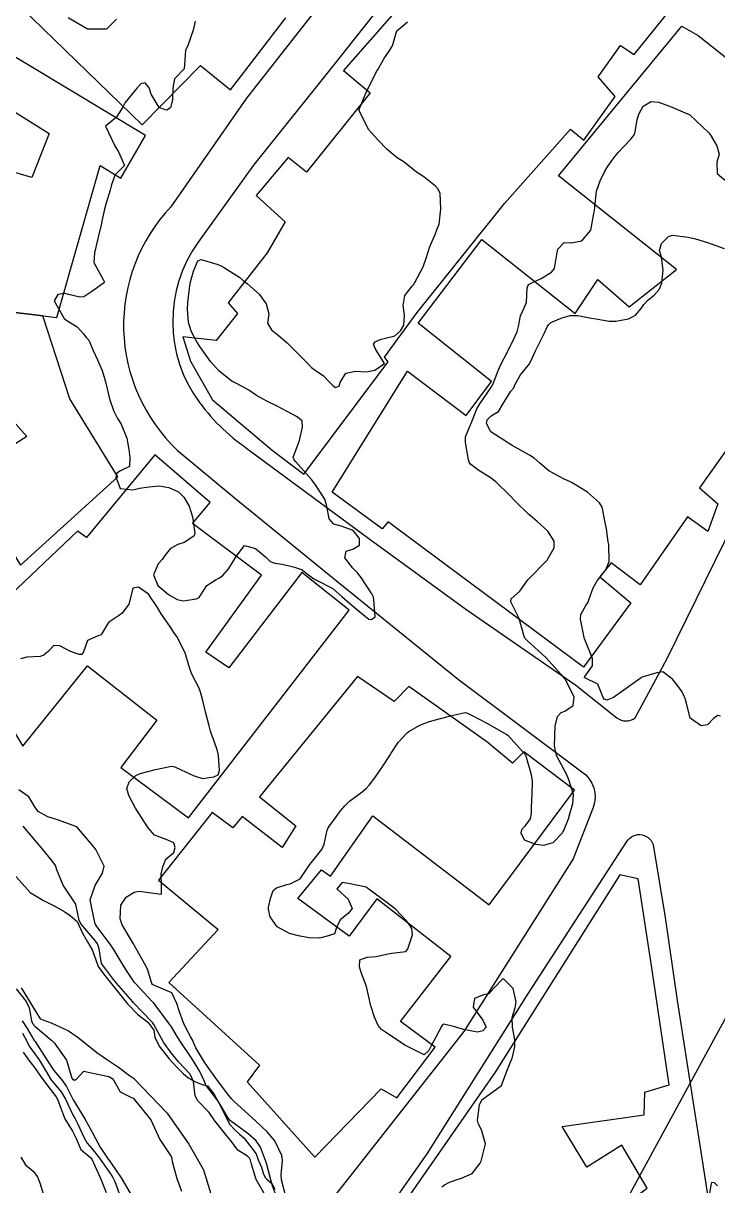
# Model space of a CAD drawing. Header units: metres. Extents: x 318500 to 325275, y 7408834 to 7428799.
# Drawn here: x 320655.9 to 320727.3, y 7409980.9 to 7410100.4 of the extents above; entities that cross this region are included whole.
import ezdxf

# ---------------------------------------------------------------- set-up
doc = ezdxf.new("R2010")
doc.units = ezdxf.units.M
doc.header["$MEASUREMENT"] = 0
doc.linetypes.add('CONTINUO', pattern=[0])
for name, color, linetype in [('Curvas de Nivel 1m', 11, 'Continuous'), ('Curvas de Nivel 5m', 15, 'Continuous'), ('Edificações', 30, 'Continuous'), ('Hidrografia', 140, 'Continuous'), ('Linha Férrea', 20, 'Continuous'), ('TEXTO', 45, 'Continuous'), ('Vias Primárias', 230, 'Continuous')]:
    doc.layers.add(name, color=color, linetype=linetype)

msp = doc.modelspace()

# ---------------------------------------------------------------- linework, layer by layer
at = {"layer": 'Curvas de Nivel 1m', "flags": 128}
for points, elevation in [([(320673.57, 7410100.61), (320673.34, 7410099.69), (320672.76, 7410098), (320672.6, 7410097.7), (320672.56, 7410097.59), (320672.43, 7410095.7), (320671.43, 7410094.7), (320671.25, 7410093.72), (320671.22, 7410092.55), (320671.04, 7410091.72), (320670.64, 7410091.46), (320670.38, 7410091.52), (320669.87, 7410091.74), (320669.03, 7410093.1), (320668.82, 7410093.75), (320668.41, 7410094.27), (320667.98, 7410094.18), (320667.6, 7410093.76), (320666.38, 7410092.25), (320666.11, 7410091.78), (320665.44, 7410090.71), (320664.35, 7410089.81), (320665.29, 7410087.8), (320665.69, 7410087.17), (320666.3, 7410085.78), (320665.31, 7410084.77), (320664.96, 7410083.8), (320664.82, 7410083.24), (320664.37, 7410081.81), (320664.23, 7410081.3), (320663.98, 7410080.06), (320663.94, 7410079.81), (320663.6, 7410078.42), (320663.45, 7410077.82), (320663.2, 7410076.8), (320663.15, 7410075.82), (320664.14, 7410073.98), (320664.19, 7410073.86), (320664.2, 7410073.81), (320664.2, 7410073.75), (320664.14, 7410073.69), (320663.04, 7410072.9), (320662.12, 7410072.29), (320661.69, 7410072.26), (320660.12, 7410072.61), (320659.45, 7410072.54), (320659.06, 7410071.88), (320660.08, 7410070.07), (320660.36, 7410069.86), (320661.44, 7410069.21), (320662.07, 7410068.48), (320662.36, 7410068.12), (320662.63, 7410067.82), (320663.08, 7410066.77), (320663.52, 7410065.81), (320664.01, 7410064.71), (320664.29, 7410063.8), (320664.39, 7410063.41), (320664.76, 7410061.79), (320665.16, 7410060.59), (320665.57, 7410059.78), (320665.94, 7410059.21), (320666.55, 7410057.77), (320666.74, 7410056.59), (320666.86, 7410055.77), (320666.8, 7410054.85), (320665.88, 7410054.42), (320665.5, 7410054.16), (320665.41, 7410053.78), (320665.85, 7410052.59), (320667.14, 7410052.47), (320667.85, 7410052.64), (320668.83, 7410052.77), (320669.86, 7410052.85), (320670.85, 7410052.71), (320671.85, 7410052.25), (320672.4, 7410051.69), (320672.94, 7410050.79), (320673.3, 7410049.68), (320673.51, 7410047.96), (320673.43, 7410047.68), (320672.42, 7410047.05), (320671.78, 7410046.85), (320671.04, 7410046.43), (320670.45, 7410045.71), (320670.18, 7410045.29), (320669.75, 7410044.84), (320669.28, 7410043.73), (320669.72, 7410042.62), (320670.81, 7410041.71), (320671.7, 7410041.18), (320672.33, 7410041.06), (320673.7, 7410041.27), (320673.97, 7410041.4), (320674.14, 7410041.66), (320674.75, 7410042.63), (320675.73, 7410043.24), (320676, 7410043.37), (320676.37, 7410043.63), (320677.01, 7410044.36), (320677.76, 7410045.62), (320678.64, 7410046.74), (320679.77, 7410046.42), (320680.77, 7410045.57), (320681.27, 7410045.08), (320681.75, 7410044.93), (320682.49, 7410044.82), (320683.75, 7410044.51), (320684.48, 7410044.26), (320685.49, 7410043.51), (320685.74, 7410043.31), (320686.11, 7410043.13), (320687.72, 7410042.3), (320688.66, 7410041.47), (320689.7, 7410040.58), (320691.07, 7410039.44), (320691.41, 7410039.16), (320691.68, 7410039.13), (320692.04, 7410039.42), (320691.93, 7410041.2), (320691.87, 7410041.43), (320691.71, 7410041.76), (320690.63, 7410043.45), (320690.23, 7410043.94), (320689.75, 7410044.4), (320688.94, 7410045.47), (320689.09, 7410046.15), (320689.77, 7410046.37), (320690.46, 7410046.77), (320690.46, 7410047.45), (320689.8, 7410048.27), (320688.55, 7410048.73), (320687.81, 7410048.94), (320687.33, 7410049.49), (320687.1, 7410050.76), (320686.89, 7410051.49), (320685.86, 7410053.07), (320685.51, 7410053.52), (320683.9, 7410055.34), (320683.72, 7410055.54), (320683.62, 7410055.82), (320683.91, 7410056.54), (320684.27, 7410057.53), (320684.59, 7410058.88), (320684.56, 7410059.53), (320683.96, 7410059.99), (320683.02, 7410060.49), (320681.97, 7410061.06), (320680.93, 7410061.58), (320680.29, 7410061.9), (320679.98, 7410062.09), (320679.08, 7410062.69), (320678, 7410063.26), (320677.34, 7410063.63), (320676.02, 7410064.65), (320675.13, 7410065.65), (320674.05, 7410067.17), (320673.74, 7410067.67), (320673.15, 7410068.76), (320672.88, 7410069.69), (320672.76, 7410071.03), (320672.8, 7410071.69), (320672.94, 7410072.87), (320673.04, 7410073.69), (320673.4, 7410074.93), (320673.68, 7410075.68), (320673.84, 7410076), (320674.17, 7410076.11), (320675.8, 7410075.65), (320676.06, 7410075.54), (320676.16, 7410075.49), (320676.48, 7410075.32), (320678.15, 7410074.27), (320678.5, 7410073.97), (320678.94, 7410073.61), (320680.12, 7410072.57), (320680.84, 7410071.58), (320681.13, 7410070.54), (320681, 7410069.58), (320681.41, 7410068.9), (320682.07, 7410068.36), (320683.01, 7410067.55), (320684.04, 7410066.54), (320685.03, 7410065.52), (320685.52, 7410065.02), (320686.02, 7410064.63), (320686.7, 7410064.19), (320687.4, 7410063.49), (320687.69, 7410063.17), (320687.99, 7410062.97), (320688.36, 7410063.12), (320688.46, 7410063.48), (320689.03, 7410064.45), (320690.02, 7410064.64), (320691.15, 7410064.58), (320692.02, 7410064.74), (320693.03, 7410065.42), (320692.05, 7410066.99), (320691.88, 7410067.43), (320692.06, 7410067.67), (320692.56, 7410067.91), (320694.07, 7410068.29), (320694.67, 7410068.79), (320695.01, 7410069.39), (320695.08, 7410070.4), (320694.92, 7410071.39), (320695.09, 7410072.43), (320695.86, 7410073.38), (320695.99, 7410073.53), (320696.14, 7410073.75), (320696.99, 7410075.37), (320697.29, 7410076.24), (320697.64, 7410077.36), (320697.8, 7410077.76), (320698.21, 7410078.7), (320698.39, 7410079.18), (320698.46, 7410079.35), (320698.63, 7410079.75), (320698.81, 7410081.34), (320698.72, 7410082.89), (320698.53, 7410083.35), (320698.27, 7410083.67), (320697.04, 7410084.62), (320696.3, 7410085.11), (320695.94, 7410085.39), (320695.02, 7410086.11), (320694.31, 7410086.56), (320693.3, 7410087.42), (320692.33, 7410088.42), (320691.4, 7410089.44), (320690.38, 7410091.46), (320691.2, 7410093.45), (320691.62, 7410094.24), (320692.2, 7410095.43), (320692.28, 7410095.58), (320692.44, 7410095.83), (320693.02, 7410096.85), (320693.44, 7410097.42), (320693.82, 7410098.07), (320694.2, 7410099.41), (320694.29, 7410099.6), (320694.49, 7410099.8), (320695.36, 7410100.54)], 737), ([(320660.5, 7410101), (320662.48, 7410099.83), (320664.48, 7410099.81), (320665.47, 7410100.82)], 737), ([(320698.9, 7409980.83), (320699.18, 7409981.05), (320699.69, 7409981.31), (320700.59, 7409981.63), (320700.92, 7409981.72), (320702.01, 7409982.2), (320702.84, 7409983.27), (320702.94, 7409983.47), (320703.39, 7409985.26), (320702.98, 7409986.68), (320702.68, 7409987.27), (320702.58, 7409987.7), (320702.79, 7409989.27), (320703.03, 7409989.79), (320705.04, 7409991.24), (320705.59, 7409992.71), (320705.8, 7409993.23), (320706.15, 7409994.17), (320706.39, 7409995.23), (320706.39, 7409995.94), (320706.18, 7409997.23), (320706.13, 7409998.23), (320706.43, 7409999.23), (320706.55, 7409999.83), (320706.24, 7410001.23), (320705.19, 7410002.24), (320704.25, 7410001.25), (320703.75, 7410000.68), (320703.17, 7410000.57), (320702.25, 7410000.2), (320702.14, 7409999.29), (320703.13, 7409997.96), (320703.46, 7409997.26), (320703.12, 7409996.85), (320702.56, 7409996.72), (320701.12, 7409997.01), (320700.12, 7409997.31), (320699.12, 7409997.54), (320698.96, 7409997.48), (320698.86, 7409997.32), (320698.59, 7409996.81), (320697.81, 7409995.34), (320697.57, 7409994.86), (320697.09, 7409994.4), (320695.1, 7409995.38), (320693.11, 7409996.72), (320692.7, 7409996.99), (320692.35, 7409997.41), (320691.99, 7409998.27), (320691.62, 7409999.42), (320691.18, 7410001.43), (320690.62, 7410002.87), (320690.44, 7410003.44), (320690.49, 7410004.16), (320691.22, 7410004.43), (320692.15, 7410004.49), (320693.22, 7410004.74), (320693.78, 7410004.84), (320695.22, 7410005.03), (320695.38, 7410005.22), (320695.44, 7410005.38), (320695.89, 7410006.73), (320695.83, 7410007.37), (320695.61, 7410007.72), (320695.27, 7410008.18), (320694.12, 7410009.39), (320693.29, 7410010.02), (320691.4, 7410011.43), (320691.31, 7410011.5), (320691.12, 7410011.63), (320689.32, 7410012), (320688.68, 7410012.11), (320688.11, 7410011.47), (320689.29, 7410010.41), (320689.68, 7410009.45), (320689.27, 7410008.92), (320688.46, 7410008.28), (320688.07, 7410007.47), (320687.88, 7410006.84), (320687.25, 7410006.62), (320686.34, 7410006.4), (320685.24, 7410006.42), (320684.16, 7410006.62), (320683.25, 7410006.87), (320681.99, 7410007.55), (320681.27, 7410008.58), (320681.09, 7410009.37), (320681.09, 7410009.56), (320681.12, 7410009.72), (320681.29, 7410010.48), (320681.57, 7410011.29), (320681.93, 7410011.55), (320682.97, 7410011.89), (320683.32, 7410011.98), (320684.36, 7410012.48), (320685.02, 7410013.51), (320685.34, 7410013.95), (320686.59, 7410015.49), (320686.82, 7410016.04), (320687.11, 7410017.48), (320687.2, 7410017.67), (320687.4, 7410017.97), (320688.03, 7410018.86), (320688.5, 7410019.47), (320688.92, 7410019.97), (320689.43, 7410020.46), (320690.71, 7410021.44), (320691.12, 7410021.76), (320691.45, 7410022.11), (320692.01, 7410022.87), (320692.39, 7410023.42), (320692.83, 7410024.06), (320693.49, 7410025.05), (320693.63, 7410025.27), (320693.7, 7410025.4), (320694.41, 7410026.49), (320695.23, 7410027.38), (320695.38, 7410027.52), (320695.52, 7410027.63), (320696.63, 7410028.27), (320697.54, 7410028.62), (320698.11, 7410028.78), (320699.55, 7410029.17), (320699.67, 7410029.2), (320700.08, 7410029.31), (320701.29, 7410029.57), (320701.55, 7410029.5), (320701.95, 7410029.29), (320703.54, 7410028.47), (320705.29, 7410027.47), (320705.52, 7410027.35), (320705.68, 7410027.24), (320707.5, 7410025.22), (320708.08, 7410023.21), (320708.17, 7410022.5), (320708.16, 7410021.21), (320708.09, 7410019.87), (320708.07, 7410019.21), (320707.97, 7410018.66), (320707.4, 7410017.86), (320707.1, 7410017.51), (320707.01, 7410017.22), (320707.38, 7410016.5), (320708.53, 7410016.05), (320709.37, 7410015.93), (320710.34, 7410016.22), (320711.27, 7410017.16), (320711.32, 7410017.23), (320711.39, 7410017.38), (320711.92, 7410018.65), (320712.06, 7410019.15), (320712.37, 7410020.21), (320712.45, 7410021.15), (320711.96, 7410022.66), (320711.74, 7410023.16), (320711.48, 7410023.68), (320710.68, 7410025.17), (320710.49, 7410026.16), (320710.51, 7410027.18), (320710.54, 7410028.17), (320710.79, 7410029.17), (320711.16, 7410029.56), (320711.56, 7410029.72), (320712.41, 7410030.31), (320712.51, 7410031.15), (320711.6, 7410032.95), (320711.52, 7410033.08), (320711.45, 7410033.16), (320709.63, 7410035.19), (320707.66, 7410036.97), (320707.45, 7410037.22), (320707.28, 7410037.61), (320706.86, 7410039.23), (320706, 7410040.94), (320706.03, 7410041.24), (320706.92, 7410042.03), (320707.74, 7410043.22), (320709.69, 7410045.19), (320709.72, 7410045.23), (320709.76, 7410045.3), (320710.46, 7410046.49), (320710.45, 7410047.18), (320709.8, 7410048.19), (320708.7, 7410049.21), (320708.21, 7410049.6), (320707.83, 7410049.92), (320706.5, 7410051.23), (320705.85, 7410051.89), (320704.47, 7410053.26), (320703.88, 7410053.73), (320702.72, 7410054.45), (320701.9, 7410055.04), (320701.72, 7410055.3), (320701.66, 7410055.54), (320701.33, 7410057.31), (320701.35, 7410057.89), (320701.92, 7410059.3), (320701.93, 7410059.32), (320701.95, 7410059.36), (320702.5, 7410060.76), (320702.8, 7410061.29), (320704, 7410063.02), (320704.13, 7410063.27), (320704.66, 7410064.62), (320704.94, 7410065.26), (320705.3, 7410065.99), (320705.95, 7410067.24), (320706.06, 7410067.45), (320706.63, 7410068.68), (320706.79, 7410069.23), (320707, 7410070.33), (320707.41, 7410071.23), (320707.6, 7410071.75), (320707.68, 7410073.22), (320707.81, 7410073.56), (320708.15, 7410073.73), (320709.12, 7410074.18), (320710.16, 7410074.81), (320710.49, 7410075.19), (320710.71, 7410076.65), (320710.81, 7410077.18), (320711.49, 7410077.88), (320712.2, 7410077.84), (320713.3, 7410078.05), (320714.22, 7410079.14), (320714.52, 7410080.86), (320714.59, 7410081.13), (320714.64, 7410081.52), (320714.81, 7410083.13), (320715.19, 7410084.22), (320715.63, 7410085.12), (320715.87, 7410085.55), (320716.32, 7410086.2), (320716.7, 7410086.73), (320717.01, 7410087.1), (320718.34, 7410088.48), (320718.61, 7410088.81), (320718.72, 7410089.08), (320718.97, 7410090.48), (320719.14, 7410091.07), (320719.59, 7410091.87), (320720.4, 7410092.34), (320721.17, 7410092.27), (320722.39, 7410091.83), (320724.38, 7410091), (320726.35, 7410089.13), (320726.47, 7410088.98), (320727.17, 7410087.79), (320727.4, 7410086.96), (320727.16, 7410086.12), (320727.19, 7410084.97), (320728.29, 7410084.02)], 738), ([(320727.55, 7410029.19), (320727.25, 7410029.26), (320726.82, 7410028.96), (320726.19, 7410028.32), (320725.54, 7410028.22), (320724.41, 7410028.99), (320724.05, 7410030.52), (320723.9, 7410031), (320723.81, 7410031.23), (320723.59, 7410031.71), (320723.04, 7410032.45), (320722.6, 7410033.01), (320721.61, 7410033.74), (320721.01, 7410033.64), (320719.6, 7410033.24), (320719.48, 7410033.19), (320719.28, 7410033.06), (320717.59, 7410031.88), (320716.53, 7410031.1), (320715.85, 7410030.83), (320715.58, 7410030.94), (320715.48, 7410031.11), (320714.94, 7410032.47), (320713.6, 7410033.13), (320713.58, 7410033.14), (320713.58, 7410033.16), (320713.6, 7410033.26), (320714.38, 7410034.36), (320714.39, 7410035.13), (320713.66, 7410036.9), (320713.57, 7410037.14), (320713.54, 7410037.27), (320713.16, 7410039.15), (320713.19, 7410039.64), (320713.7, 7410040.57), (320713.93, 7410040.91), (320714.02, 7410041.14), (320714.47, 7410042.39), (320714.88, 7410043.12), (320715.75, 7410044.25), (320716.11, 7410045.1), (320716.05, 7410046.84), (320716.01, 7410047.11), (320715.81, 7410048.44), (320715.7, 7410049.11), (320715.38, 7410050.66), (320715.11, 7410051.12), (320713.86, 7410052.2), (320712.3, 7410053.16), (320711.87, 7410053.37), (320711.49, 7410053.55), (320709.89, 7410054.42), (320708.97, 7410055.2), (320708.4, 7410055.71), (320707.91, 7410056.01), (320706.14, 7410057.02), (320705.92, 7410057.15), (320705.86, 7410057.18), (320705.75, 7410057.24), (320703.94, 7410058.42), (320703.51, 7410059.28), (320703.57, 7410059.66), (320703.96, 7410060.04), (320704.72, 7410060.5), (320705.18, 7410061.25), (320705.99, 7410062.58), (320706.29, 7410062.94), (320706.41, 7410063.24), (320706.98, 7410064.27), (320707.78, 7410065.22), (320707.88, 7410065.37), (320708.04, 7410065.69), (320708.54, 7410066.72), (320708.78, 7410067.21), (320709.44, 7410068.57), (320709.74, 7410069.2), (320709.87, 7410069.41), (320710.09, 7410069.63), (320711.17, 7410070.09), (320712.1, 7410070.36), (320712.89, 7410070.36), (320714.09, 7410070.14), (320714.95, 7410069.99), (320716.1, 7410069.8), (320716.78, 7410069.79), (320718.1, 7410070.02), (320718.79, 7410070.39), (320719.37, 7410071.07), (320719.67, 7410071.51), (320720.12, 7410071.97), (320720.73, 7410072.45), (320721.24, 7410073.04), (320721.5, 7410073.69), (320721.66, 7410075.04), (320721.49, 7410076.35), (320721.27, 7410077.04), (320721.49, 7410077.75), (320722.21, 7410078.5), (320722.61, 7410078.63), (320724.21, 7410078.43), (320724.96, 7410078.24), (320726.2, 7410077.85), (320727.9, 7410077.25)], 739), ([(320682.88, 7409979.83), (320682.44, 7409981.54), (320682.38, 7409982.08), (320682.52, 7409983.54), (320682.45, 7409984.04), (320681.73, 7409985.55), (320680.97, 7409986.49), (320679.8, 7409987.58), (320679, 7409988.29), (320677.58, 7409989.61), (320677.3, 7409989.89), (320677.03, 7409990.21), (320675.96, 7409991.63), (320675.06, 7409992.85), (320674.52, 7409993.65), (320673.62, 7409995.13), (320673.39, 7409995.67), (320673.31, 7409995.88), (320673.11, 7409996.22), (320672.6, 7409997.16), (320672.36, 7409997.68), (320671.9, 7409998.93), (320671.68, 7409999.69), (320671.17, 7410000.77), (320669.37, 7410001.53), (320669.18, 7410001.64), (320669.12, 7410001.72), (320668.65, 7410003.19), (320668.39, 7410003.73), (320667.3, 7410005.67), (320667.26, 7410005.75), (320667.23, 7410005.8), (320666.05, 7410007.77), (320665.85, 7410008.36), (320665.91, 7410009.77), (320666.46, 7410010.6), (320667.3, 7410011.13), (320667.81, 7410011.23), (320669.3, 7410011), (320670.09, 7410010.92), (320670.09, 7410011.71), (320670.08, 7410012.96), (320670.25, 7410013.71), (320670.54, 7410014.51), (320671.36, 7410015.2), (320671.51, 7410015.7), (320671.37, 7410016.17), (320670.57, 7410016.51), (320669.38, 7410016.97), (320668.72, 7410017.73), (320667.42, 7410019.75), (320666.73, 7410021.06), (320666.53, 7410021.76), (320666.77, 7410022.44), (320667.46, 7410023.1), (320667.9, 7410023.31), (320669.47, 7410023.72), (320671.13, 7410024.05), (320671.47, 7410023.98), (320672.11, 7410023.69), (320673.46, 7410023.06), (320674.31, 7410022.8), (320675.46, 7410022.95), (320675.93, 7410023.17), (320676.06, 7410023.63), (320675.97, 7410025.15), (320675.86, 7410025.64), (320675.51, 7410026.62), (320675.22, 7410027.35), (320675.13, 7410027.65), (320674.98, 7410028.19), (320674.62, 7410029.65), (320674.3, 7410030.93), (320674.11, 7410031.66), (320673.97, 7410032.06), (320673.59, 7410032.81), (320673.29, 7410033.37), (320673.14, 7410033.68), (320672.89, 7410034.4), (320672.54, 7410035.69), (320671.66, 7410037.4), (320671.45, 7410037.7), (320670.94, 7410038.44), (320670.05, 7410039.72), (320669.69, 7410040.35), (320668.76, 7410041.73), (320667.72, 7410042.46), (320667.14, 7410042.34), (320667, 7410041.76), (320666.75, 7410040.7), (320666.06, 7410039.77), (320665.68, 7410039.52), (320664.65, 7410038.81), (320664.04, 7410037.8), (320663.9, 7410037.56), (320663.66, 7410037.47), (320662.5, 7410036.96), (320662.07, 7410035.82), (320661.9, 7410035.55), (320661.63, 7410035.53), (320660.75, 7410035.84), (320659.64, 7410036.44), (320659.04, 7410036.47), (320658.48, 7410035.87), (320658.02, 7410035.48), (320657.62, 7410035.34), (320656.26, 7410035.26), (320655.62, 7410035.08)], 737), ([(320682.01, 7409979.55), (320681.5, 7409980.95), (320681.34, 7409981.56), (320680.93, 7409983.13), (320680.8, 7409983.56), (320680.28, 7409984.9), (320679.82, 7409985.58), (320678.97, 7409986.33), (320677.19, 7409987.62), (320676.99, 7409987.85), (320675.91, 7409989.63), (320675.03, 7409990.8), (320674.67, 7409991.28), (320674.51, 7409991.65), (320674.03, 7409992.68), (320673.45, 7409993.66), (320673.08, 7409994.23), (320672.09, 7409995.69), (320671.72, 7409996.3), (320671.12, 7409997.28), (320670.82, 7409997.7), (320669.86, 7409998.99), (320669.31, 7409999.72), (320669.15, 7409999.89), (320667.38, 7410001.75), (320667.29, 7410001.86), (320667.18, 7410002.03), (320666.5, 7410003.06), (320666.06, 7410003.77), (320665.22, 7410005.16), (320664.82, 7410005.78), (320663.46, 7410007.59), (320663.32, 7410007.8), (320663.26, 7410007.99), (320662.95, 7410009.48), (320662.86, 7410009.81), (320662.76, 7410010.33), (320663.27, 7410011.8), (320663.28, 7410011.83), (320663.31, 7410011.88), (320664.05, 7410013.07), (320664.19, 7410013.79), (320663.36, 7410015.51), (320663.23, 7410015.67), (320663.12, 7410015.8), (320661.39, 7410017.83), (320659.4, 7410018.54), (320658.43, 7410018.85), (320657.41, 7410019.4), (320657.07, 7410019.89), (320656.46, 7410020.92), (320655.44, 7410021.62)], 736), ([(320655.78, 7409997.9), (320656.31, 7409997.1), (320657.03, 7409995.88), (320657.05, 7409995.84), (320657.1, 7409995.77), (320658.33, 7409993.87), (320659.05, 7409992.78), (320659.83, 7409991.85), (320660.35, 7409991.16), (320660.98, 7409989.83), (320661.02, 7409989.76), (320662.23, 7409987.81), (320662.97, 7409986.45), (320663.32, 7409985.8), (320663.81, 7409984.93), (320664.56, 7409983.78), (320664.93, 7409983.27), (320665.96, 7409981.76), (320666.89, 7409980.2)], 736), ([(320655.83, 7409996.63), (320656.22, 7409995.89), (320656.49, 7409995.29), (320657.08, 7409994.49), (320657.53, 7409993.88), (320658.24, 7409992.68), (320658.74, 7409991.86), (320659.04, 7409991.49), (320659.79, 7409990.61), (320660.22, 7409989.84), (320661, 7409988.23), (320661.21, 7409987.83), (320661.47, 7409987.33), (320662.2, 7409985.81), (320662.47, 7409985.32), (320662.95, 7409984.76), (320663.73, 7409983.79), (320664.91, 7409982.06), (320665.09, 7409981.78), (320665.29, 7409981.39), (320665.89, 7409979.76)], 737), ([(320655.88, 7409994.69), (320656.42, 7409993.89), (320657.06, 7409993.11), (320657.89, 7409991.87), (320659.03, 7409990.4), (320659.26, 7409990.1), (320659.4, 7409989.85), (320659.65, 7409989.21), (320660.18, 7409987.84), (320660.97, 7409986.57), (320661.32, 7409985.82), (320661.82, 7409984.69), (320662.82, 7409983.8), (320662.94, 7409983.68), (320663.79, 7409981.79), (320664.41, 7409980.26)], 738), ([(320655.66, 7409983.9), (320656.13, 7409983.1), (320656.92, 7409982.43), (320657.36, 7409981.88), (320657.62, 7409981.15), (320658.02, 7409979.87)], 739), ([(320727.24, 7409980.94), (320726.91, 7409981.24), (320726.6, 7409981.27), (320726.53, 7409980.96), (320726.29, 7409979.56)], 738)]:
    msp.add_lwpolyline(points, dxfattribs=dict(at, elevation=elevation))
at = {"layer": 'Curvas de Nivel 5m', "elevation": 735, "flags": 128}
for points in [[(320680.88, 7409979.75), (320679.84, 7409981.58), (320679.36, 7409983.16), (320679.24, 7409983.59), (320679.15, 7409983.79), (320678.94, 7409984), (320677.94, 7409984.59), (320677.18, 7409985.62), (320676.96, 7409985.9), (320675.59, 7409987.63), (320675, 7409988.47), (320673.83, 7409989.66), (320673.57, 7409990.2), (320673.38, 7409991.66), (320673.05, 7409992.43), (320671.86, 7409993.69), (320671.08, 7409994.6), (320670.32, 7409995.71), (320669.32, 7409997.52), (320669.18, 7409997.72), (320669.12, 7409997.8), (320667.23, 7409999.75), (320667.15, 7409999.84), (320665.46, 7410001.78), (320665.34, 7410001.94), (320665.18, 7410002.15), (320663.93, 7410003.79), (320663.71, 7410005.3), (320663.53, 7410005.8), (320663.24, 7410006.19), (320661.85, 7410007.82), (320661.65, 7410008.21), (320661.3, 7410009.83), (320661.28, 7410009.88), (320659.98, 7410011.85), (320659.33, 7410013.42), (320659.19, 7410013.86), (320658.83, 7410014.38), (320657.61, 7410015.88), (320657.36, 7410016.16), (320655.88, 7410017.9)], [(320655.17, 7410001.17), (320656.19, 7409999.89), (320656.49, 7409999.24), (320656.73, 7409997.89), (320656.85, 7409997.62), (320657.11, 7409997.31), (320658.82, 7409995.86), (320659.1, 7409995.61), (320660.32, 7409993.84), (320660.88, 7409992), (320661.02, 7409991.83), (320661.3, 7409991.83), (320662.13, 7409992.73), (320663.05, 7409992.53), (320664.67, 7409992.16), (320665.04, 7409991.96), (320665.2, 7409991.78), (320665.85, 7409990.59), (320667.02, 7409990.03), (320667.21, 7409989.94), (320667.37, 7409989.74), (320668.99, 7409987.72), (320669.94, 7409985.71), (320670.94, 7409984.16), (320671.11, 7409983.87), (320671.15, 7409983.7), (320671.19, 7409983.44), (320671.69, 7409981.69), (320672.17, 7409980.4)]]:
    msp.add_lwpolyline(points, dxfattribs=at)
at = {"layer": 'Edificações'}
for points in [[(320701.98, 7410110.57), (320688.79, 7410095.54), (320691.54, 7410093.23), (320684.99, 7410085.11), (320683.11, 7410086.59), (320679.83, 7410082.71), (320682.79, 7410080), (320680.95, 7410076.79), (320676.96, 7410071.68), (320677.92, 7410070.56), (320675.71, 7410067.8), (320672.28, 7410068.16), (320673.08, 7410065.68), (320675.35, 7410061.69), (320681.47, 7410056.53), (320684.74, 7410054.07), (320693.38, 7410065.62), (320693.02, 7410066.09), (320696.37, 7410070.68), (320705.34, 7410081.88), (320712.13, 7410089.5), (320713.49, 7410088.38), (320716.71, 7410092.88), (320714.97, 7410094.89), (320717.25, 7410098.12), (320718.67, 7410097.19), (320725.71, 7410105.95)], [(320655.69, 7410102), (320668.11, 7410089.94), (320674.1, 7410096.05), (320677.18, 7410093.56), (320682.86, 7410100.94)], [(320729.07, 7410057.87), (320725.38, 7410052.67), (320727.27, 7410051), (320726.24, 7410048.18), (320724.14, 7410049.67), (320719.29, 7410042.69), (320716.29, 7410044.95), (320715.13, 7410043.5), (320718.31, 7410040.84), (320713.46, 7410034.24), (320713.46, 7410034.24), (320694.24, 7410048.52), (320693.38, 7410049.17), (320692.78, 7410048.44), (320687.64, 7410052.21), (320695.39, 7410064.64), (320701.39, 7410060.1), (320704.01, 7410063.58), (320696.47, 7410069.58), (320703.03, 7410078.18), (320712.6, 7410070.56), (320714.95, 7410074.07), (320718.17, 7410071.25), (320723.02, 7410075.08), (320710.88, 7410084.72), (320723.57, 7410100.11), (320725.25, 7410099.13), (320729.37, 7410095.87)]]:
    msp.add_lwpolyline(points, dxfattribs=at)
for points in [[(320668.44, 7410088.86), (320652.58, 7410098.38), (320646.38, 7410091), (320650.34, 7410088.09), (320653.58, 7410092.19), (320658.55, 7410089.05), (320656.77, 7410084.54), (320644.41, 7410088.17), (320641.49, 7410084.31), (320638.71, 7410071.63), (320643.63, 7410071.48), (320645.5, 7410077.44), (320654.71, 7410074.39), (320653.61, 7410070.84), (320659.36, 7410070.16), (320663.78, 7410085.79), (320665.92, 7410084.48), (320668.44, 7410088.86)], [(320655.61, 7410044.73), (320665.62, 7410053.79), (320660.68, 7410061.81), (320657.9, 7410070.33), (320653.61, 7410070.84), (320654.37, 7410068.75), (320651.86, 7410067.89), (320651.19, 7410068.98), (320648.06, 7410068.08), (320647.59, 7410069.22), (320644.5, 7410067.94), (320646.21, 7410063.25), (320647.4, 7410063.44), (320648.87, 7410059.27), (320654.23, 7410061.16), (320654.66, 7410059.74), (320656.27, 7410057.93), (320649.96, 7410053.94), (320655.61, 7410044.73)], [(320672.88, 7410018.74), (320689.38, 7410040.08), (320684.53, 7410043.96), (320677.01, 7410034.15), (320674.66, 7410035.77), (320680.36, 7410043.67), (320673.27, 7410048.99), (320675.09, 7410051.16), (320669.43, 7410056.04), (320662.39, 7410047.57), (320661.48, 7410048.19), (320651.11, 7410038.4), (320649.24, 7410042.85), (320647.9, 7410042.37), (320649.53, 7410036.53), (320655.86, 7410026.13), (320662.48, 7410034.37), (320669.62, 7410028.77), (320665.93, 7410023.92), (320672.88, 7410018.74)], [(320712.53, 7410021.59), (320707.33, 7410025.53), (320706.16, 7410024.36), (320703.48, 7410026.6), (320703.48, 7410026.6), (320703.52, 7410026.57), (320695.5, 7410032.24), (320693.99, 7410030.69), (320690.25, 7410033.27), (320680.16, 7410020.91), (320683.91, 7410017.94), (320682.49, 7410015.69), (320678.4, 7410018.9), (320677.43, 7410017.73), (320675.29, 7410019.29), (320669.79, 7410012.34), (320675.92, 7410007.28), (320670.86, 7410001.82), (320680.16, 7409993.34), (320678.9, 7409991.64), (320685.86, 7409983.9), (320692.67, 7409990.89), (320694.28, 7409989.99), (320698.22, 7409995.19), (320694.67, 7409997.82), (320699.83, 7410004.49), (320692.24, 7410010.43), (320689.37, 7410006.59), (320684.11, 7410010.48), (320686.54, 7410013.4), (320687.47, 7410012.76), (320691.8, 7410018.95), (320703.77, 7410009.81), (320712.53, 7410021.59)], [(320701.13, 7409966.98), (320720.02, 7409980.71), (320717.41, 7409985.12), (320713.81, 7409982.85), (320711.28, 7409987.05), (320719.68, 7409988.25), (320719.75, 7409990.58), (320722.28, 7409991.32), (320720.48, 7410003.34), (320719.08, 7410012.5), (320717.21, 7410012.9), (320704.39, 7409992.61), (320692.17, 7409975.05), (320694.91, 7409973.3), (320691.77, 7409968.63), (320699.58, 7409954.35), (320710.12, 7409960.21), (320706.25, 7409967.08), (320704.05, 7409965.68), (320702.84, 7409967.3), (320701.55, 7409966.49), (320701.13, 7409966.98)]]:
    msp.add_lwpolyline(points, close=True, dxfattribs=at)
at = {"layer": 'Hidrografia'}
for points in [[(320653.17, 7410014.89), (320656.62, 7410011.08), (320657.98, 7410010.26), (320659.07, 7410009.72), (320660.16, 7410009.08), (320660.7, 7410008.72), (320661.43, 7410008.09), (320661.97, 7410006.91), (320662.51, 7410006), (320662.97, 7410005.19), (320663.33, 7410004.28), (320663.6, 7410003.47), (320664.14, 7410002.74), (320666.6, 7409999.65), (320667.68, 7409998.56), (320668.68, 7409997.74), (320669.32, 7409996.93), (320669.41, 7409996.21), (320669.86, 7409995.3), (320670.86, 7409994.03), (320671.67, 7409993.13), (320672.31, 7409992.49), (320672.85, 7409992.04), (320673.66, 7409991.59), (320674.39, 7409991.32), (320674.84, 7409991.22), (320675.48, 7409990.41), (320676.02, 7409989.41), (320676.47, 7409988.51), (320676.75, 7409987.96), (320677.11, 7409987.24), (320677.65, 7409986.7), (320678.1, 7409986.24), (320678.56, 7409985.88), (320679.83, 7409984.23), (320680.02, 7409983.6), (320680.38, 7409982.87), (320680.56, 7409982.24), (320680.74, 7409981.79), (320680.92, 7409981.61), (320681.47, 7409981.15), (320681.74, 7409980.61)], [(320655.69, 7410001.3), (320657.64, 7409998.11), (320658.75, 7409997.7), (320660.55, 7409996.86), (320661.52, 7409996.17), (320663.47, 7409994.64), (320664.44, 7409993.95), (320665.69, 7409993.12), (320666.8, 7409992.29), (320667.21, 7409992.01), (320670.68, 7409988.4), (320672.9, 7409985.21), (320674.43, 7409982.57), (320675.28, 7409979.77)]]:
    msp.add_lwpolyline(points, dxfattribs=at)
at = {"layer": 'Linha Férrea'}
msp.add_lwpolyline([(321000, 7409672.46, 0.064653), (320912.3, 7409751.47, 0.030753), (320836.25, 7409797.86, -0.016147), (320768.63, 7409837.8, -0.116635), (320584, 7410039.77), (320542.79, 7410113.92, 0.026405), (320494.03, 7410193.92, 0.017029), (320443.19, 7410260.7), (320429.49, 7410278.02, -0.097268), (320322.98, 7410493.45), (320310.76, 7410540.45), (320304.23, 7410567.01, 0.019913), (320282.85, 7410638.03, 0.100687), (320180.06, 7410806.18, 0.011092)], format="xyb", dxfattribs=at)
at = {"layer": 'TEXTO', "linetype": 'CONTINUO'}
msp.add_polyline3d([(320688.04, 7409924.63, 0), (320786.04, 7410104.74, 0)], dxfattribs=at)
at = {"layer": 'Vias Primárias'}
for points in [[(320650.02, 7410126.26), (320657.66, 7410134.92), (320666.57, 7410144.86), (320673.12, 7410152.1, -0.092525), (320684.38, 7410161.46, -0.32811), (320687.54, 7410161.4), (320688.49, 7410160.67), (320700.88, 7410150.87), (320713.02, 7410141.11, -0.289262), (320714, 7410138.27), (320700.93, 7410120.96), (320689.82, 7410106.73), (320678.84, 7410092.69), (320671.07, 7410081.54, 0.414961), (320671.72, 7410056.53), (320677.58, 7410051.65), (320688.25, 7410042.96), (320700.63, 7410032.96), (320713.29, 7410023.49, -0.349234), (320714.44, 7410019.8), (320712.39, 7410014.53), (320701.16, 7409996.79), (320686.15, 7409977.73)], [(320689.82, 7409973.44), (320697.4, 7409984.23), (320707.8, 7410000.75), (320717.91, 7410016.32, -0.695512), (320720.66, 7410015.78), (320721.84, 7410008.5), (320723.07, 7410000), (320726.9, 7409975.65)]]:
    msp.add_lwpolyline(points, format="xyb", dxfattribs=at)
msp.add_lwpolyline([(320721.34, 7410134.63, 0.399226), (320718.75, 7410134.39), (320710.5, 7410124.35), (320702.45, 7410114.2), (320695.36, 7410105.7), (320687.82, 7410096.11), (320679.55, 7410085.81), (320673.87, 7410077.91, 0.326033), (320674, 7410061.44, 0.087185), (320679.26, 7410056.44), (320691.4, 7410047.44), (320701.38, 7410040.2), (320712.66, 7410032.4), (320716.9, 7410029.03, 0.34985), (320718.77, 7410029.03), (320722.06, 7410035.12), (320756.67, 7410105.55, 0.392079), (320756, 7410107.37)], format="xyb", close=True, dxfattribs=at)

doc.saveas('drawing.dxf')
